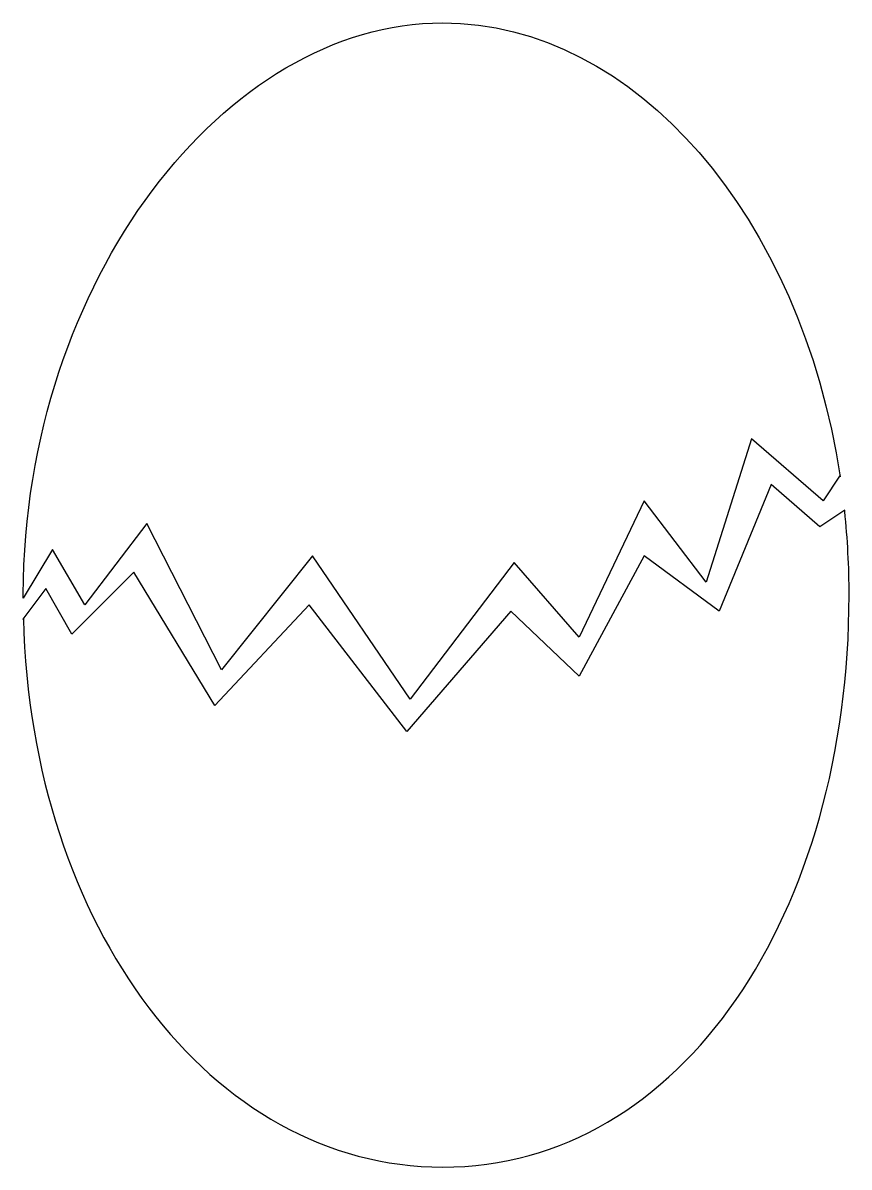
# Model space of a CAD drawing. Header units: centimetres. Extents: x -7.7 to 7.7, y -10.7 to 10.7.
import ezdxf

# ---------------------------------------------------------------- set-up
doc = ezdxf.new("R2010")
doc.units = ezdxf.units.CM
doc.header["$MEASUREMENT"] = 0
doc.layers.add('Camada 1', color=7, linetype='Continuous')

msp = doc.modelspace()

# ---------------------------------------------------------------- linework, layer by layer
at = {"layer": 'Camada 1'}
for points, knots in [([(-7.69332, -0.06429), (-7.69332, -0.06429), (-7.14637, 0.84733), (-7.14637, 0.84733), (-7.14637, 0.84733), (-7.14637, 0.84733), (-6.53873, -0.18608), (-6.53873, -0.18608), (-6.53873, -0.18608), (-6.53873, -0.18608), (-5.38396, 1.33318), (-5.38396, 1.33318), (-5.38396, 1.33318), (-5.38396, 1.33318), (-3.98606, -1.40134), (-3.98606, -1.40134), (-3.98606, -1.40134), (-3.98606, -1.40134), (-2.28437, 0.72557), (-2.28437, 0.72557), (-2.28437, 0.72557), (-2.28437, 0.72557), (-0.46128, -1.94847), (-0.46128, -1.94847), (-0.46128, -1.94847), (-0.46128, -1.94847), (1.48375, 0.6042), (1.48375, 0.6042), (1.48375, 0.6042), (1.48375, 0.6042), (2.69903, -0.79367), (2.69903, -0.79367), (2.69903, -0.79367), (2.69903, -0.79367), (3.91466, 1.759), (3.91466, 1.759), (3.91466, 1.759), (3.91466, 1.759), (5.06943, 0.23934), (5.06943, 0.23934), (5.06943, 0.23934), (5.06943, 0.23934), (5.9202, 2.91338), (5.9202, 2.91338), (5.9202, 2.91338), (5.9202, 2.91338), (7.25719, 1.759), (7.25719, 1.759), (7.25719, 1.759), (7.25719, 1.759), (7.57596, 2.2375), (7.57596, 2.2375), (7.57596, 2.2375), (7.57596, 2.2375), (7.57869, 2.20416), (7.57869, 2.20416), (7.57869, 2.20416), (6.84461, 7.05239), (3.74986, 10.69274), (0.14674, 10.69274), (0.14674, 10.69274), (-3.90736, 10.69274), (-7.65998, 5.88598), (-7.69313, 0.01405), (-7.69313, 0.01405), (-7.69313, 0.01405), (-7.69332, -0.06429), (-7.69332, -0.06429)], [0, 0, 0, 0, 0.05555556, 0.05555556, 0.05555556, 0.05555556, 0.11111111, 0.11111111, 0.11111111, 0.11111111, 0.16666667, 0.16666667, 0.16666667, 0.16666667, 0.22222222, 0.22222222, 0.22222222, 0.22222222, 0.27777778, 0.27777778, 0.27777778, 0.27777778, 0.33333333, 0.33333333, 0.33333333, 0.33333333, 0.38888889, 0.38888889, 0.38888889, 0.38888889, 0.44444444, 0.44444444, 0.44444444, 0.44444444, 0.5, 0.5, 0.5, 0.5, 0.55555556, 0.55555556, 0.55555556, 0.55555556, 0.61111111, 0.61111111, 0.61111111, 0.61111111, 0.66666667, 0.66666667, 0.66666667, 0.66666667, 0.72222222, 0.72222222, 0.72222222, 0.72222222, 0.77777778, 0.77777778, 0.77777778, 0.77777778, 0.83333333, 0.83333333, 0.83333333, 0.83333333, 0.88888889, 0.88888889, 0.88888889, 0.88888889, 1, 1, 1, 1]), ([(-7.6976, -0.45516), (-7.6976, -0.45516), (-7.26797, 0.11795), (-7.26797, 0.11795), (-7.26797, 0.11795), (-7.26797, 0.11795), (-6.78172, -0.73279), (-6.78172, -0.73279), (-6.78172, -0.73279), (-6.78172, -0.73279), (-5.62713, 0.42159), (-5.62713, 0.42159), (-5.62713, 0.42159), (-5.62713, 0.42159), (-4.10768, -2.06981), (-4.10768, -2.06981), (-4.10768, -2.06981), (-4.10768, -2.06981), (-2.34529, -0.18606), (-2.34529, -0.18606), (-2.34529, -0.18606), (-2.34529, -0.18606), (-0.52183, -2.55607), (-0.52183, -2.55607), (-0.52183, -2.55607), (-0.52183, -2.55607), (1.42283, -0.30743), (1.42283, -0.30743), (1.42283, -0.30743), (1.42283, -0.30743), (2.69897, -1.52306), (2.69897, -1.52306), (2.69897, -1.52306), (2.69897, -1.52306), (3.9146, 0.72558), (3.9146, 0.72558), (3.9146, 0.72558), (3.9146, 0.72558), (5.3125, -0.30743), (5.3125, -0.30743), (5.3125, -0.30743), (5.3125, -0.30743), (6.28463, 2.0626), (6.28463, 2.0626), (6.28463, 2.0626), (6.28463, 2.0626), (7.19625, 1.27271), (7.19625, 1.27271), (7.19625, 1.27271), (7.19625, 1.27271), (7.6639, 1.5841), (7.6639, 1.5841), (7.6639, 1.5841), (7.6639, 1.5841), (7.66157, 1.55656), (7.66157, 1.55656), (7.66157, 1.55656), (7.71547, 1.04742), (7.74341, 0.52627), (7.74341, -0.00382), (7.74341, -0.00382), (7.74341, -5.91107), (4.64397, -10.69997), (0.14669, -10.69997), (0.14669, -10.69997), (-4.19417, -10.69997), (-7.54562, -6.17395), (-7.68873, -0.44628), (-7.68873, -0.44628), (-7.68873, -0.44628), (-7.6976, -0.45516), (-7.6976, -0.45516)], [0, 0, 0, 0, 0.05263158, 0.05263158, 0.05263158, 0.05263158, 0.10526316, 0.10526316, 0.10526316, 0.10526316, 0.15789474, 0.15789474, 0.15789474, 0.15789474, 0.21052632, 0.21052632, 0.21052632, 0.21052632, 0.26315789, 0.26315789, 0.26315789, 0.26315789, 0.31578947, 0.31578947, 0.31578947, 0.31578947, 0.36842105, 0.36842105, 0.36842105, 0.36842105, 0.42105263, 0.42105263, 0.42105263, 0.42105263, 0.47368421, 0.47368421, 0.47368421, 0.47368421, 0.52631579, 0.52631579, 0.52631579, 0.52631579, 0.57894737, 0.57894737, 0.57894737, 0.57894737, 0.63157895, 0.63157895, 0.63157895, 0.63157895, 0.68421053, 0.68421053, 0.68421053, 0.68421053, 0.73684211, 0.73684211, 0.73684211, 0.73684211, 0.78947368, 0.78947368, 0.78947368, 0.78947368, 0.84210526, 0.84210526, 0.84210526, 0.84210526, 0.89473684, 0.89473684, 0.89473684, 0.89473684, 1, 1, 1, 1])]:
    msp.add_open_spline(points, degree=3, knots=knots, dxfattribs=at)

doc.saveas('drawing.dxf')
